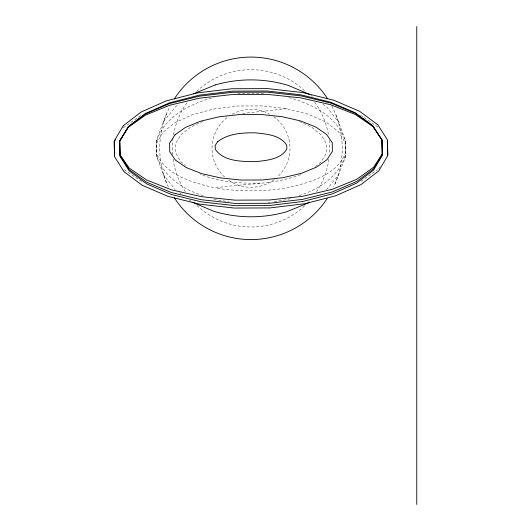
<?xml version="1.0" encoding="UTF-8"?>
<svg xmlns="http://www.w3.org/2000/svg" width="531" height="531" viewBox="0 0 531 531"><rect width="100%" height="100%" fill="white"/><g stroke="black" fill="none" stroke-linecap="round" stroke-linejoin="round"><path stroke-width="0.4" stroke-dasharray="2.65 1.99" d="M166.429 182.558L156.678 156.711L156.877 138.85L166.999 112.731M335.008 183.932L345.123 157.813L345.323 139.952L335.572 114.105M156.678 156.711L156.877 138.85M345.123 157.813L345.323 139.952M156.877 140.649C164.862 115.97 190.423 103.678 213.801 97.465M345.123 156.014C338.333 176.823 318.361 189.899 298.223 195.886M378.742 168.851L380.548 166.09M163.495 121.632L176.073 106.233L178.695 104.381M326.452 189.786L338.506 175.031M315.348 166.435L321.009 162.001L326.299 153.187L326.459 144.04L321.481 135.193L311.697 127.234L299.238 121.4M123.258 127.812L140.994 115.386M361.007 181.277L377.428 169.774M202.975 121.38L191.06 126.783L180.991 134.662L175.701 143.476L175.542 152.623L180.52 161.47L185.412 165.453M300.519 174.606C273.511 185.16 243.603 183.348 215.347 187.947C193.649 182.783 167.199 176.418 156.877 154.255L156.678 143.098L162.904 132.299L175.13 122.595L192.534 114.643L213.92 108.981L237.828 106.008L262.639 105.915L286.654 108.716L308.245 114.218L325.928 122.044L338.506 131.655L345.123 142.408L345.323 153.565C335.778 175.861 309.44 182.385 288.081 187.682C264.02 191.804 239.441 191.877 215.347 187.947M290.51 198.435L286.654 199.709L273.047 201.767M237.762 93.562L264.172 93.443M268.241 202.49L269.848 202.251M242.508 113.475L286.654 108.716M260.309 183.095C239.899 183.587 218.726 182.199 199.829 173.889M213.92 199.364L229.06 201.807M288.844 97.558C312.188 104.023 337.968 116.488 345.323 141.545M203.227 195.693C183.036 189.58 162.944 176.252 156.678 155.118M360.323 115.134L377.886 126.989M124.115 169.674L141.677 181.529M310.808 95.368L312.142 96.343M322.855 104.182L326.87 107.116L339.097 122.661M179.817 192.972L181.157 193.954M189.189 199.829L191.193 201.295M162.904 174.002L175.13 189.547M273.724 116.674A38.969 38.969 0 0 1 276.89 177.46M274.474 179.438A38.969 38.969 0 0 1 228.277 179.989M224.64 177.035A38.969 38.969 0 0 1 227.527 117.225M232.133 114.231A38.969 38.969 0 0 1 269.728 114.158M328.895 159.234A78.654 78.654 0 0 1 316.376 192.063M304.668 205.829A78.654 78.654 0 0 1 196.41 204.946M185.379 191.684A78.654 78.654 0 0 1 172.94 157.966M172.608 154.707A78.654 78.654 0 0 1 173 138.239M173.484 135.007A78.654 78.654 0 0 1 187.516 101.906M196.729 91.405A78.654 78.654 0 0 1 305.597 91.71M314.757 102.271A78.654 78.654 0 0 1 328.45 134.648M329.24 140.323A78.654 78.654 0 0 1 329.479 153.519M331.769 105.901A91.232 91.232 0 0 1 333.674 186.919M168.393 187.065A91.232 91.232 0 0 1 170.152 106.054"/><path stroke-width="0.8" d="M114.683 140.941L115.585 139.56M309.553 202.026L308.245 202.955L286.654 211.763A129.318 129.318 0 0 1 213.913 211.345L192.534 202.278M193.755 93.708L215.347 84.9M309.467 94.385L288.081 85.325A129.318 129.318 0 0 0 215.347 84.907M387.477 140.748L387.769 155.032M114.231 141.631L114.523 155.915M416.769 26.55L416.769 504.45M327.235 198.455A91.232 91.232 0 0 1 174.407 197.904M174.314 98.899A91.232 91.232 0 0 1 327.594 98.759M123.258 125.754L114.231 140.961L114.523 156.672L124.115 171.812L142.354 185.346L168.002 196.364L199.298 204.11L234.125 208.052L270.1 207.92L304.767 203.731L335.778 195.766L361.007 184.576L378.742 170.909L387.769 155.702L387.477 139.992L377.886 124.851L359.646 111.318L333.999 100.299L302.703 92.553L267.876 88.611L231.901 88.743L197.233 92.932L166.223 100.897L140.994 112.087L123.258 125.754M128.369 126.663L119.701 141.259L119.979 156.333L129.192 170.869L146.702 183.865L171.321 194.446L201.368 201.88L234.802 205.663L269.336 205.537L302.617 201.514L332.386 193.875L356.606 183.122L373.632 170L382.3 155.404L382.021 140.33L372.808 125.794L355.299 112.798L330.68 102.217L300.632 94.784L267.206 91L232.664 91.126L199.384 95.149L169.615 102.788L145.394 113.541L128.369 126.663M128.369 126.743L119.701 140.907L119.979 155.537L129.192 169.635L146.702 182.246L171.321 192.507L201.368 199.722L234.802 203.393L269.336 203.273L302.617 199.371L332.386 191.95L356.606 181.522L373.632 168.798L382.3 154.634L382.021 140.005L372.808 125.9L355.299 113.295L330.68 103.034L300.632 95.819L267.206 92.148L232.664 92.268L199.384 96.171L169.615 103.585L145.394 114.012L128.369 126.743M128.369 127.267L119.701 140.735L119.979 154.64L129.192 168.048L146.702 180.036L171.321 189.793L201.368 196.649L234.802 200.141L269.336 200.028L302.617 196.317L332.386 189.268L356.606 179.352L373.632 167.252L382.3 153.784L382.021 139.872L372.808 126.464L355.299 114.477L330.68 104.72L300.632 97.863L267.206 94.372L232.664 94.485L199.384 98.195L169.615 105.251L145.394 115.161L128.369 127.267M174.971 134.861L169.595 143.211L169.767 151.833L175.476 160.15L186.335 167.584L201.601 173.63L220.226 177.878L240.955 180.049L262.367 179.976L283.003 177.679L301.462 173.305L316.476 167.159L327.036 159.652L332.406 151.302L332.233 142.68L326.525 134.37L315.666 126.936L300.4 120.882L281.775 116.634L261.046 114.47L239.634 114.537L218.998 116.84L200.539 121.214L185.525 127.36L174.971 134.861M217.544 141.804L215.181 145.481L215.261 149.271C224.029 161.869 242.182 161.464 256.002 161.656C266.761 160.322 280.76 159.466 286.82 149.038L286.74 145.242C280.335 134.92 266.343 134.091 255.418 132.83C242.475 132.704 228.104 133.414 217.544 141.804"/></g></svg>
